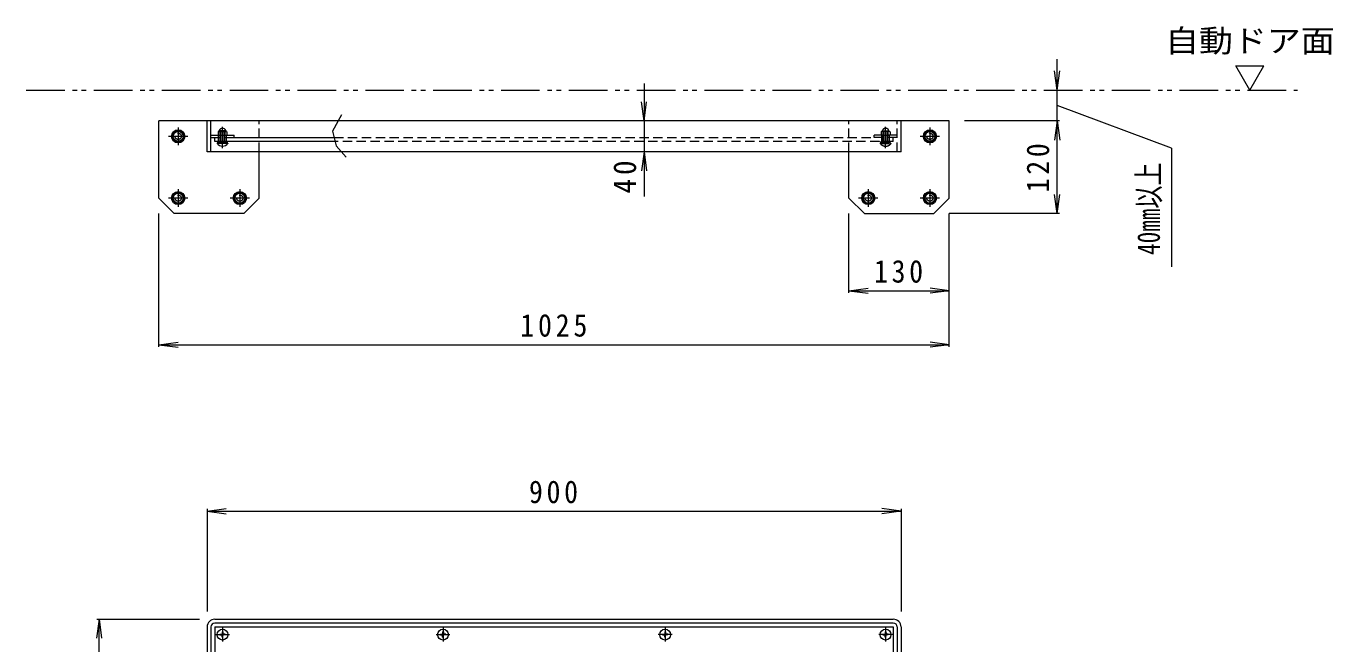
# Model space of a CAD drawing. Units: millimetres at full size, sheet at 1:10. Extents: x -1105 to 1737, y -1357 to 997.
# Drawn here: x -1105 to 589, y 196 to 997 of the extents above; entities that cross this region are included whole.
import ezdxf
from ezdxf.enums import TextEntityAlignment as Align

# ---------------------------------------------------------------- set-up
doc = ezdxf.new("R2010")
doc.units = ezdxf.units.MM
doc.header["$LTSCALE"] = 10
for name, pattern in [('CHAIN1', [8, 5, -1, 1, -1]), ('DASHED1', [1.8, 1.2, -0.6]), ('DOUBLE_CHAIN1', [8.8, 5, -1, 0.6, -0.6, 0.6, -1])]:
    doc.linetypes.add(name, pattern=pattern)
for name, color, linetype, lineweight in [('0-0_通り芯', 4, 'Continuous', 9), ('0-1_躯体', 3, 'CHAIN1', 9), ('0-2_仕上', 6, 'Continuous', 5), ('0-4_その他', 7, 'Continuous', 9), ('0-5_寸法', 2, 'Continuous', 9), ('0-9', 2, 'Continuous', 9), ('0-A', 2, 'Continuous', 9), ('0-B', 2, 'Continuous', 9), ('0-F', 7, 'Continuous', 9)]:
    doc.layers.add(name, color=color, linetype=linetype, lineweight=lineweight)
doc.styles.add('ＭＳ ゴシック', font='')
doc.styles.get('ＭＳ ゴシック').set_extended_font_data('MS Gothic')

msp = doc.modelspace()

# ---------------------------------------------------------------- linework, layer by layer
at = {"layer": '0-0_通り芯'}
for p, q in [((-933.22, 774.19), (-933.22, 874.19)), ((91.78, 874.19), (-933.22, 874.19)), ((-870.72, 834.19), (-870.72, 874.19)), ((-865.72, 834.19), (-865.72, 874.19)), ((29.28, 834.19), (29.28, 874.19)), ((91.78, 774.19), (91.78, 874.19)), ((29.28, 834.19), (-870.72, 834.19)), ((-803.22, 774.19), (-803.22, 834.19)), ((-38.22, 774.19), (-38.22, 834.19)), ((-933.22, 774.19), (-913.22, 754.19)), ((-823.22, 754.19), (-803.22, 774.19)), ((-18.22, 754.19), (-38.22, 774.19)), ((91.78, 774.19), (71.78, 754.19)), ((-823.22, 754.19), (-913.22, 754.19)), ((-18.22, 754.19), (71.78, 754.19)), ((-860.72, 228.39), (19.28, 228.39)), ((19.28, 223.39), (-860.72, 223.39)), ((-870.72, 218.39), (-870.72, -866.61)), ((-865.72, 218.39), (-865.72, -866.61)), ((24.28, 218.39), (24.28, -866.61)), ((29.28, 218.39), (29.28, -866.61))]:
    msp.add_line(p, q, dxfattribs=at)
at = {"layer": '0-0_通り芯', "linetype": 'CHAIN1'}
for p, q in [((-908.22, 865.69), (-908.22, 842.69)), ((66.78, 865.69), (66.78, 842.69)), ((-895.71, 854.19), (-920.72, 854.19)), ((79.29, 854.19), (54.28, 854.19)), ((-908.22, 785.69), (-908.22, 762.69)), ((-828.22, 785.69), (-828.22, 762.69)), ((-13.22, 785.69), (-13.22, 762.69)), ((66.78, 785.69), (66.78, 762.69)), ((-895.71, 774.19), (-920.72, 774.19)), ((-815.71, 774.19), (-840.72, 774.19)), ((-0.71, 774.19), (-25.72, 774.19)), ((79.29, 774.19), (54.28, 774.19))]:
    msp.add_line(p, q, dxfattribs=at)
at = {"layer": '0-0_通り芯', "linetype": 'DASHED1'}
for p, q in [((-803.22, 834.19), (-803.22, 874.19)), ((-38.22, 834.19), (-38.22, 874.19)), ((24.28, 834.19), (24.28, 874.19))]:
    msp.add_line(p, q, dxfattribs=at)
at = {"layer": '0-0_通り芯'}
for centre, radius, start, end in [((-860.72, 218.39), 10, 90, 180), ((-860.72, 218.39), 5, 90, 180), ((19.28, 218.39), 10, 0, 90), ((19.28, 218.39), 5, 0, 90)]:
    msp.add_arc(centre, radius, start, end, dxfattribs=at)
at = {"layer": '0-1_躯体'}
for p, q in [((-850.72, 839.1), (-850.72, 866.61)), ((9.28, 839.1), (9.28, 866.61)), ((-859.73, 208.39), (-841.72, 208.39)), ((-850.72, 217.48), (-850.72, 199.46)), ((-573.73, 208.39), (-555.72, 208.39)), ((-564.72, 217.48), (-564.72, 199.46)), ((-267.71, 208.39), (-285.71, 208.39)), ((-276.72, 217.48), (-276.72, 199.46)), ((18.29, 208.39), (0.29, 208.39)), ((9.28, 217.48), (9.28, 199.46))]:
    msp.add_line(p, q, dxfattribs=at)
at = {"layer": '0-1_躯体', "linetype": 'Continuous'}
for p, q in [((-865.72, 855.69), (-835.72, 855.69)), ((-865.72, 852.69), (-853.72, 852.69)), ((-855.72, 852.69), (-855.72, 855.69)), ((-847.72, 852.69), (-835.72, 852.69)), ((-845.72, 852.69), (-845.72, 855.69)), ((-835.72, 852.69), (-835.72, 855.69))]:
    msp.add_line(p, q, dxfattribs=at)
at = {"layer": '0-1_躯体', "linetype": 'DASHED1'}
for p, q in [((24.28, 855.69), (-5.72, 855.69)), ((4.28, 852.69), (4.28, 855.69)), ((14.28, 852.69), (14.28, 855.69))]:
    msp.add_line(p, q, dxfattribs=at)
msp.add_lwpolyline([(24.28, 852.69), (-5.72, 852.69), (-5.72, 855.69)], dxfattribs=at)
at = {"layer": '0-2_仕上'}
for p, q in [((-860.72, 847.69), (-860.72, 852.69)), ((-704.75, 847.69), (-860.72, 847.69)), ((-855.72, 847.69), (-855.72, 852.69)), ((-845.72, 847.69), (-845.72, 852.69)), ((-835.72, 852.69), (-705.96, 852.69)), ((-860.72, 218.39), (-860.72, -761.61)), ((-860.72, 218.39), (19.28, 218.39)), ((19.28, 218.39), (19.28, -761.61))]:
    msp.add_line(p, q, dxfattribs=at)
at = {"layer": '0-2_仕上', "linetype": 'DASHED1'}
for p, q in [((-705.96, 852.69), (-5.72, 852.69)), ((19.28, 847.69), (-704.75, 847.69)), ((4.28, 847.69), (4.28, 852.69)), ((14.28, 847.69), (14.28, 852.69)), ((19.28, 847.69), (19.28, 852.69))]:
    msp.add_line(p, q, dxfattribs=at)
at = {"layer": '0-4_その他'}
for p, q in [((231.78, 874.19), (231.78, 954.13)), ((231.78, 914.19), (228.52, 938.97)), ((231.78, 914.19), (235.04, 938.97)), ((-303.98, 922.89), (-303.98, 776.17)), ((-303.98, 874.19), (-307.24, 898.97)), ((-303.98, 874.19), (-300.72, 898.97)), ((234.78, 874.19), (111.78, 874.19)), ((231.78, 874.19), (228.52, 849.4)), ((231.78, 754.19), (231.78, 874.19)), ((231.78, 874.19), (235.04, 849.4)), ((-303.98, 834.19), (-307.24, 809.4)), ((-303.98, 834.19), (-300.72, 809.4)), ((231.78, 754.19), (228.52, 778.97)), ((231.78, 754.19), (235.04, 778.97)), ((-933.22, 581.19), (-933.22, 754.19)), ((-38.22, 651.19), (-38.22, 754.19)), ((234.78, 754.19), (91.78, 754.19)), ((91.78, 581.19), (91.78, 754.19)), ((-38.22, 654.19), (-13.43, 657.45)), ((-38.22, 654.19), (-13.43, 650.92)), ((-38.22, 654.19), (91.78, 654.19)), ((91.78, 654.19), (67, 657.45)), ((91.78, 654.19), (67, 650.92)), ((-933.22, 584.19), (-908.43, 587.45)), ((-933.22, 584.19), (-908.43, 580.92)), ((-933.22, 584.19), (91.78, 584.19)), ((91.78, 584.19), (67, 587.45)), ((91.78, 584.19), (67, 580.92)), ((-870.72, 368.39), (-845.93, 371.65)), ((-870.72, 371.39), (-870.72, 238.39)), ((-870.72, 368.39), (-845.93, 365.13)), ((-870.72, 368.39), (29.28, 368.39)), ((29.28, 368.39), (4.5, 371.65)), ((29.28, 368.39), (4.5, 365.13)), ((29.28, 371.39), (29.28, 238.39)), ((-1010.72, 228.39), (-1013.98, 203.6)), ((-1013.72, 228.39), (-880.72, 228.39)), ((-1010.72, 228.39), (-1007.46, 203.6)), ((-1010.72, -871.61), (-1010.72, 228.39))]:
    msp.add_line(p, q, dxfattribs=at)
at = {"layer": '0-5_寸法', "color": 7}
for p, q in [((463.49, 945.8), (499.99, 945.8)), ((481.74, 914.19), (463.49, 945.8)), ((481.74, 914.19), (499.99, 945.8)), ((380.11, 838.9), (231.78, 894.16)), ((380.11, 838.9), (380.11, 685.26))]:
    msp.add_line(p, q, dxfattribs=at)
at = {"layer": '0-5_寸法', "color": 7, "linetype": 'DOUBLE_CHAIN1'}
msp.add_line((-1105.39, 914.19), (543.67, 914.19), dxfattribs=at)
at = {"layer": '0-9'}
for centre, radius in [((-908.22, 854.19), 8.5), ((-908.22, 854.19), 7.7), ((66.78, 854.19), 8.5), ((66.78, 854.19), 7.7), ((-908.22, 774.19), 8.5), ((-908.22, 774.19), 7.7), ((-828.22, 774.19), 8.5), ((-828.22, 774.19), 7.7), ((-13.22, 774.19), 8.5), ((-13.22, 774.19), 7.7), ((66.78, 774.19), 8.5), ((66.78, 774.19), 7.7)]:
    msp.add_circle(centre, radius, dxfattribs=at)
at = {"layer": '0-A'}
for p, q in [((-857.22, 846.69), (-857.22, 847.69)), ((-855.49, 855.69), (-856.49, 856.26)), ((-855.49, 860.69), (-845.95, 860.69)), ((-854.97, 861.27), (-854.97, 861.66)), ((-853.72, 847.69), (-853.72, 855.69)), ((-853.61, 860.11), (-853.61, 856.26)), ((-852.85, 847.69), (-852.85, 855.69)), ((-848.59, 847.69), (-848.59, 855.69)), ((-847.83, 860.11), (-847.83, 856.26)), ((-847.72, 847.69), (-847.72, 855.69)), ((-846.47, 861.66), (-846.47, 861.27)), ((-846.22, 860.84), (-844.94, 860.11)), ((-845.95, 855.69), (-844.94, 856.26)), ((-844.94, 860.11), (-844.94, 856.26)), ((-844.22, 846.69), (-844.22, 847.69)), ((-843.72, 844.77), (-857.72, 844.77)), ((-844.22, 846.69), (-857.22, 846.69)), ((-856.82, 845.19), (-856.82, 846.69)), ((-852.72, 845.19), (-852.72, 846.69)), ((-851.72, 845.19), (-851.72, 846.69)), ((-851.2, 841.5), (-851.2, 842.12)), ((-844.62, 845.19), (-844.62, 846.69)), ((-843.72, 845.19), (-843.72, 844.77)), ((-854.17, 208.87), (-851.97, 208.91)), ((-854.17, 208.87), (-854.17, 207.91)), ((-854.17, 207.91), (-851.97, 207.87)), ((-851.97, 208.91), (-851.47, 209.14)), ((-851.97, 207.87), (-851.47, 207.64)), ((-851.24, 209.64), (-851.47, 209.14)), ((-851.24, 207.14), (-851.47, 207.64)), ((-851.2, 211.84), (-851.24, 209.64)), ((-851.2, 204.94), (-851.24, 207.14)), ((-851.2, 211.84), (-850.24, 211.84)), ((-851.2, 204.94), (-850.24, 204.94)), ((-850.24, 211.84), (-850.2, 209.64)), ((-850.24, 204.94), (-850.2, 207.14)), ((-850.2, 209.64), (-849.97, 209.14)), ((-850.2, 207.14), (-849.97, 207.64)), ((-849.47, 208.91), (-849.97, 209.14)), ((-849.47, 207.87), (-849.97, 207.64)), ((-847.27, 208.87), (-849.47, 208.91)), ((-847.27, 207.91), (-849.47, 207.87)), ((-847.27, 208.87), (-847.27, 207.91)), ((-568.17, 208.87), (-565.97, 208.91)), ((-568.17, 208.87), (-568.17, 207.91)), ((-568.17, 207.91), (-565.97, 207.87)), ((-565.97, 208.91), (-565.47, 209.14)), ((-565.97, 207.87), (-565.47, 207.64)), ((-565.24, 209.64), (-565.47, 209.14)), ((-565.24, 207.14), (-565.47, 207.64)), ((-565.2, 211.84), (-565.24, 209.64)), ((-565.2, 204.94), (-565.24, 207.14)), ((-565.2, 211.84), (-564.24, 211.84)), ((-565.2, 204.94), (-564.24, 204.94)), ((-564.24, 211.84), (-564.2, 209.64)), ((-564.24, 204.94), (-564.2, 207.14)), ((-564.2, 209.64), (-563.97, 209.14)), ((-564.2, 207.14), (-563.97, 207.64)), ((-563.47, 208.91), (-563.97, 209.14)), ((-563.47, 207.87), (-563.97, 207.64)), ((-561.27, 208.87), (-563.47, 208.91)), ((-561.27, 207.91), (-563.47, 207.87)), ((-561.27, 208.87), (-561.27, 207.91)), ((-280.17, 208.87), (-277.97, 208.91)), ((-277.97, 208.91), (-277.47, 209.14)), ((-277.97, 207.87), (-277.47, 207.64)), ((-277.24, 209.64), (-277.47, 209.14)), ((-277.24, 207.14), (-277.47, 207.64)), ((-277.2, 204.94), (-277.24, 207.14)), ((-276.24, 204.94), (-277.2, 204.94)), ((-276.24, 211.84), (-276.2, 209.64)), ((-276.24, 204.94), (-276.2, 207.14)), ((-276.2, 209.64), (-275.97, 209.14)), ((-276.2, 207.14), (-275.97, 207.64)), ((-275.47, 208.91), (-275.97, 209.14)), ((-275.47, 207.87), (-275.97, 207.64)), ((-273.27, 208.87), (-275.47, 208.91)), ((5.83, 208.87), (8.03, 208.91)), ((8.03, 208.91), (8.53, 209.14)), ((8.03, 207.87), (8.53, 207.64)), ((8.76, 209.64), (8.53, 209.14)), ((8.76, 207.14), (8.53, 207.64)), ((8.8, 204.94), (8.76, 207.14)), ((9.76, 204.94), (8.8, 204.94)), ((9.76, 211.84), (9.8, 209.64)), ((9.76, 204.94), (9.8, 207.14)), ((9.8, 209.64), (10.03, 209.14)), ((9.8, 207.14), (10.03, 207.64)), ((10.53, 208.91), (10.03, 209.14)), ((10.53, 207.87), (10.03, 207.64)), ((12.73, 208.87), (10.53, 208.91))]:
    msp.add_line(p, q, dxfattribs=at)
at = {"layer": '0-A', "linetype": 'DASHED1'}
for p, q in [((-853.72, 855.69), (-853.72, 861.19)), ((-847.72, 861.19), (-853.72, 861.19)), ((-852.85, 855.69), (-852.85, 861.19)), ((-848.59, 855.69), (-848.59, 861.19)), ((-847.72, 855.69), (-847.72, 861.19)), ((2.78, 846.69), (2.78, 847.69)), ((4.78, 860.84), (3.51, 860.11)), ((3.51, 860.11), (3.51, 856.26)), ((4.51, 855.69), (3.51, 856.26)), ((14.05, 860.69), (4.51, 860.69)), ((5.03, 861.66), (5.03, 861.27)), ((6.28, 861.19), (12.28, 861.19)), ((6.28, 847.69), (6.28, 861.19)), ((6.39, 860.11), (6.39, 856.26)), ((7.15, 847.69), (7.15, 861.19)), ((11.41, 847.69), (11.41, 861.19)), ((12.17, 860.11), (12.17, 856.26)), ((12.28, 847.69), (12.28, 861.19)), ((13.53, 861.27), (13.53, 861.66)), ((13.78, 860.84), (15.06, 860.11)), ((14.05, 855.69), (15.06, 856.26)), ((15.06, 860.11), (15.06, 856.26)), ((2.28, 845.19), (16.28, 845.19)), ((3.18, 845.19), (3.18, 846.69)), ((8.8, 842.12), (9.76, 842.12)), ((8.8, 841.5), (8.8, 842.12)), ((9.76, 841.5), (9.76, 842.12)), ((10.28, 845.19), (10.28, 846.69)), ((11.28, 845.19), (11.28, 846.69)), ((15.38, 845.19), (15.38, 846.69)), ((16.28, 845.19), (16.28, 844.77))]:
    msp.add_line(p, q, dxfattribs=at)
at = {"layer": '0-A'}
for points in [[(-855.22, 860.84), (-856.49, 860.11), (-856.49, 856.26)], [(-843.72, 845.19), (-857.72, 845.19), (-857.72, 844.77)], [(-850.24, 841.5), (-850.24, 842.12), (-851.2, 842.12)], [(-280.17, 208.87), (-280.17, 207.91), (-277.97, 207.87)], [(-276.24, 211.84), (-277.2, 211.84), (-277.24, 209.64)], [(-273.27, 208.87), (-273.27, 207.91), (-275.47, 207.87)], [(5.83, 208.87), (5.83, 207.91), (8.03, 207.87)], [(9.76, 211.84), (8.8, 211.84), (8.76, 209.64)], [(12.73, 208.87), (12.73, 207.91), (10.53, 207.87)]]:
    msp.add_lwpolyline(points, dxfattribs=at)
at = {"layer": '0-A', "linetype": 'DASHED1'}
for points in [[(2.78, 846.69), (15.78, 846.69), (15.78, 847.69)], [(2.28, 845.19), (2.28, 844.77), (16.28, 844.77)]]:
    msp.add_lwpolyline(points, dxfattribs=at)
at = {"layer": '0-A'}
for centre in [(-850.72, 208.39), (-564.72, 208.39), (-276.72, 208.39), (9.28, 208.39)]:
    msp.add_circle(centre, 7, dxfattribs=at)
for centre, radius, start, end in [((-850.72, 860.19), 4.5, 19.18785, 160.81424), ((-855.49, 857.33), 3.36, 55.84544, 90), ((-855.49, 859.04), 3.36, 270, 304.15456), ((-855.47, 861.27), 0.5, 300.0011, 0), ((-850.72, 853.2), 7.49, 67.32349, 112.67651), ((-850.72, 863.17), 7.49, 247.32349, 292.67651), ((-845.95, 857.33), 3.36, 90, 124.15456), ((-845.95, 859.04), 3.36, 235.84544, 270), ((-845.97, 861.27), 0.5, 180, 239.9989), ((-850.72, 850.59), 9.1, 219.71515, 266.98228), ((-850.72, 850.59), 9.1, 273.01741, 320.28485)]:
    msp.add_arc(centre, radius, start, end, dxfattribs=at)
at = {"layer": '0-A', "linetype": 'DASHED1'}
for centre, radius, start, end in [((9.28, 860.19), 4.5, 19.18576, 160.81215), ((4.51, 857.33), 3.36, 55.84544, 90), ((4.51, 859.04), 3.36, 270, 304.15456), ((4.53, 861.27), 0.5, 300.0011, 0), ((9.28, 853.2), 7.49, 67.32349, 112.67651), ((9.28, 863.17), 7.49, 247.32349, 292.67651), ((14.05, 857.33), 3.36, 90, 124.15456), ((14.05, 859.04), 3.36, 235.84544, 270), ((14.03, 861.27), 0.5, 180, 239.9989), ((9.28, 850.59), 9.1, 219.71515, 266.98259), ((9.28, 850.59), 9.1, 273.01772, 320.28485)]:
    msp.add_arc(centre, radius, start, end, dxfattribs=at)
at = {"layer": '0-B'}
for p, q in [((-911.97, 860.69), (-915.72, 854.19)), ((-915.72, 854.19), (-911.97, 847.69)), ((-904.47, 860.69), (-911.97, 860.69)), ((-911.97, 847.69), (-904.47, 847.69)), ((-900.71, 854.19), (-904.47, 860.69)), ((-904.47, 847.69), (-900.71, 854.19)), ((-911.97, 780.69), (-915.72, 774.19)), ((-904.47, 780.69), (-911.97, 780.69)), ((-900.71, 774.19), (-904.47, 780.69)), ((-831.97, 780.69), (-835.72, 774.19)), ((-824.47, 780.69), (-831.97, 780.69)), ((-820.71, 774.19), (-824.47, 780.69)), ((-915.72, 774.19), (-911.97, 767.69)), ((-911.97, 767.69), (-904.47, 767.69)), ((-904.47, 767.69), (-900.71, 774.19)), ((-835.72, 774.19), (-831.97, 767.69)), ((-831.97, 767.69), (-824.47, 767.69)), ((-824.47, 767.69), (-820.71, 774.19))]:
    msp.add_line(p, q, dxfattribs=at)
for points in [[(70.53, 847.69), (74.29, 854.19), (70.53, 860.69), (63.03, 860.69), (59.28, 854.19), (63.03, 847.69)], [(-9.47, 767.69), (-5.71, 774.19), (-9.47, 780.69), (-16.97, 780.69), (-20.72, 774.19), (-16.97, 767.69)], [(70.53, 767.69), (74.29, 774.19), (70.53, 780.69), (63.03, 780.69), (59.28, 774.19), (63.03, 767.69)]]:
    msp.add_lwpolyline(points, close=True, dxfattribs=at)
for centre in [(-908.22, 854.19), (66.78, 854.19), (-908.22, 774.19), (-828.22, 774.19), (-13.22, 774.19), (66.78, 774.19)]:
    msp.add_circle(centre, 6.5, dxfattribs=at)
at = {"layer": '0-B', "linetype": 'DASHED1'}
for centre in [(-908.22, 854.19), (66.78, 854.19), (-908.22, 774.19), (-828.22, 774.19), (-13.22, 774.19), (66.78, 774.19)]:
    msp.add_circle(centre, 4, dxfattribs=at)
at = {"layer": '0-F'}
for p, q in [((-696.27, 882.08), (-707.91, 860.74)), ((-707.91, 860.74), (-703.38, 841.99)), ((-703.38, 841.99), (-690.44, 827.11))]:
    msp.add_line(p, q, dxfattribs=at)

# ---------------------------------------------------------------- texts
at = {"layer": '0-4_その他', "color": 2, "style": 'ＭＳ ゴシック', "width": 0.75}
msp.add_text('40㎜以上', height=29.33, rotation=90, dxfattribs=at).set_placement((373.77, 700.58), align=Align.BOTTOM_LEFT)
at = {"layer": '0-4_その他', "color": 2, "char_height": 29.33, "attachment_point": 7, "rotation": 90, "style": 'ＭＳ ゴシック'}
for s, insert in [('\\T1.27;\\W0.9;120', (221.78, 781.69)), ('\\T1.27;\\W0.95;40', (-313.98, 780.01))]:
    msp.add_mtext(s, dxfattribs=dict(at, insert=insert))
at = {"layer": '0-4_その他', "color": 2, "char_height": 29.33, "attachment_point": 7, "style": 'ＭＳ ゴシック'}
for s, insert in [('\\T1.27;\\W0.9;130', (-5.72, 664.19)), ('\\T1.28;\\W0.9;1025', (-464.47, 594.19)), ('\\T1.27;\\W0.9;900', (-453.22, 378.39))]:
    msp.add_mtext(s, dxfattribs=dict(at, insert=insert))
at = {"layer": '0-5_寸法', "style": 'ＭＳ ゴシック', "width": 1.1}
msp.add_text('自動ドア面', height=29.33, dxfattribs=at).set_placement((371.74, 954.57), align=Align.BOTTOM_LEFT)

doc.saveas('drawing.dxf')
